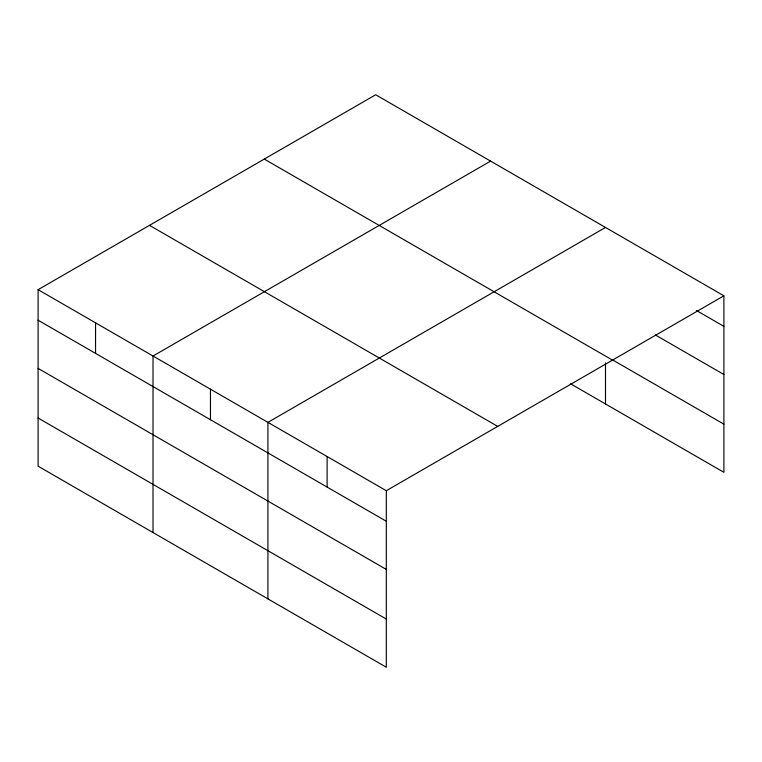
<?xml version="1.0" encoding="UTF-8"?>
<svg xmlns="http://www.w3.org/2000/svg" width="762" height="762" viewBox="0 0 762 762"><rect width="100%" height="100%" fill="white"/><g stroke="black" fill="none" stroke-linecap="round" stroke-linejoin="round"><path stroke-width="1.14" d="M38.1 289.674L386.315 490.709L386.315 667.236L38.1 466.192L38.1 289.674L375.685 94.764L723.9 295.808L723.9 472.326L570.624 383.838M490.595 161.115L153.01 356.016L153.01 532.533M605.504 227.457L267.919 422.358L267.919 598.875M386.315 490.709L723.9 295.808M696.344 310.439L723.9 326.355M655.52 335.042L723.9 374.523M612.648 359.931L723.9 424.158M264.281 159.087L612.496 360.121M149.504 225.352L497.719 426.396M38.1 320.221L386.315 521.256M38.1 368.389L386.315 569.433M38.1 418.024L386.315 619.058M605.504 362.855L605.504 403.974M327.117 456.533L327.117 487.08M210.464 389.192L210.464 419.738M95.555 322.84L95.555 353.387"/></g></svg>
